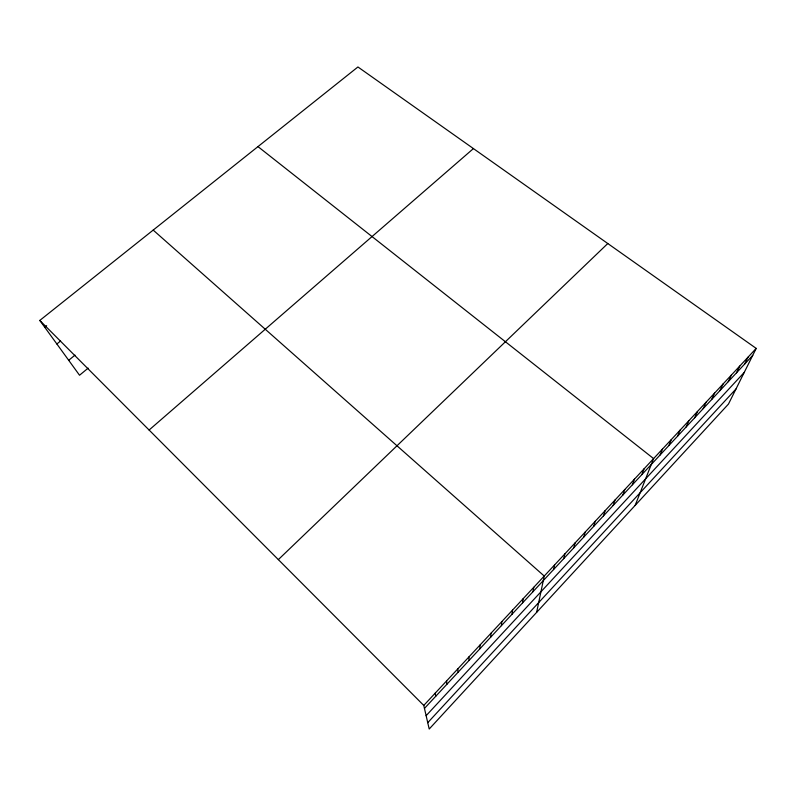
<?xml version="1.0" encoding="UTF-8"?>
<svg xmlns="http://www.w3.org/2000/svg" width="796" height="796" viewBox="0 0 796 796"><rect width="100%" height="100%" fill="white"/><g stroke="black" fill="none" stroke-linecap="round" stroke-linejoin="round"><path stroke-width="1.19" d="M479.908 648.77L480.008 645.029M490.704 637.158L490.953 633.268M501.41 625.646L501.808 621.616M512.017 614.243L512.554 610.074M522.524 602.93L523.211 598.632M532.952 591.726L533.768 587.289M536.623 612.383L544.235 576.045L153.19 230.094M553.528 569.598L554.613 564.901M563.677 558.673L564.901 553.857M573.747 547.847L575.1 542.902M583.727 537.111L585.209 532.046M593.627 526.464L595.229 521.28M603.438 515.917L605.169 510.604M613.169 505.45L615.019 500.027M622.82 495.072L624.79 489.54M632.392 484.774L634.472 479.132M641.884 474.575L644.073 468.824M635.148 505.4L653.596 458.595L257.974 146.613M660.103 454.974L662.521 449.014M668.859 445.561L671.366 439.511M677.535 436.228L680.152 430.079M686.152 426.964L688.868 420.716M694.699 417.771L697.515 411.433M703.176 408.647L706.092 402.219M711.594 399.592L714.599 393.075M719.952 390.607L723.047 384M728.24 381.692L731.434 375.006M736.469 372.836L739.753 366.07M744.638 364.061L748.011 357.205M756.2 348.399L728.469 404.07L429.203 729.027L423.77 705.435L39.8 320.43L357.931 66.973L756.2 348.399L423.77 705.435M427.741 722.688L736.002 388.955M426.129 715.694L744.24 372.409M424.457 708.41L752.747 355.344M278.341 559.618L607.786 243.526M149.101 430.029L473.421 148.583M88.157 368.12L79.54 375.244L39.8 320.43M68.695 360.29L74.983 355.135M56.874 343.981L60.586 340.977M44.725 327.226L46.646 325.683M435.223 693.127L435.75 696.261M446.576 680.938L446.934 684.232M457.819 668.859L458.028 672.302M468.963 656.889L469.013 660.481"/></g></svg>
